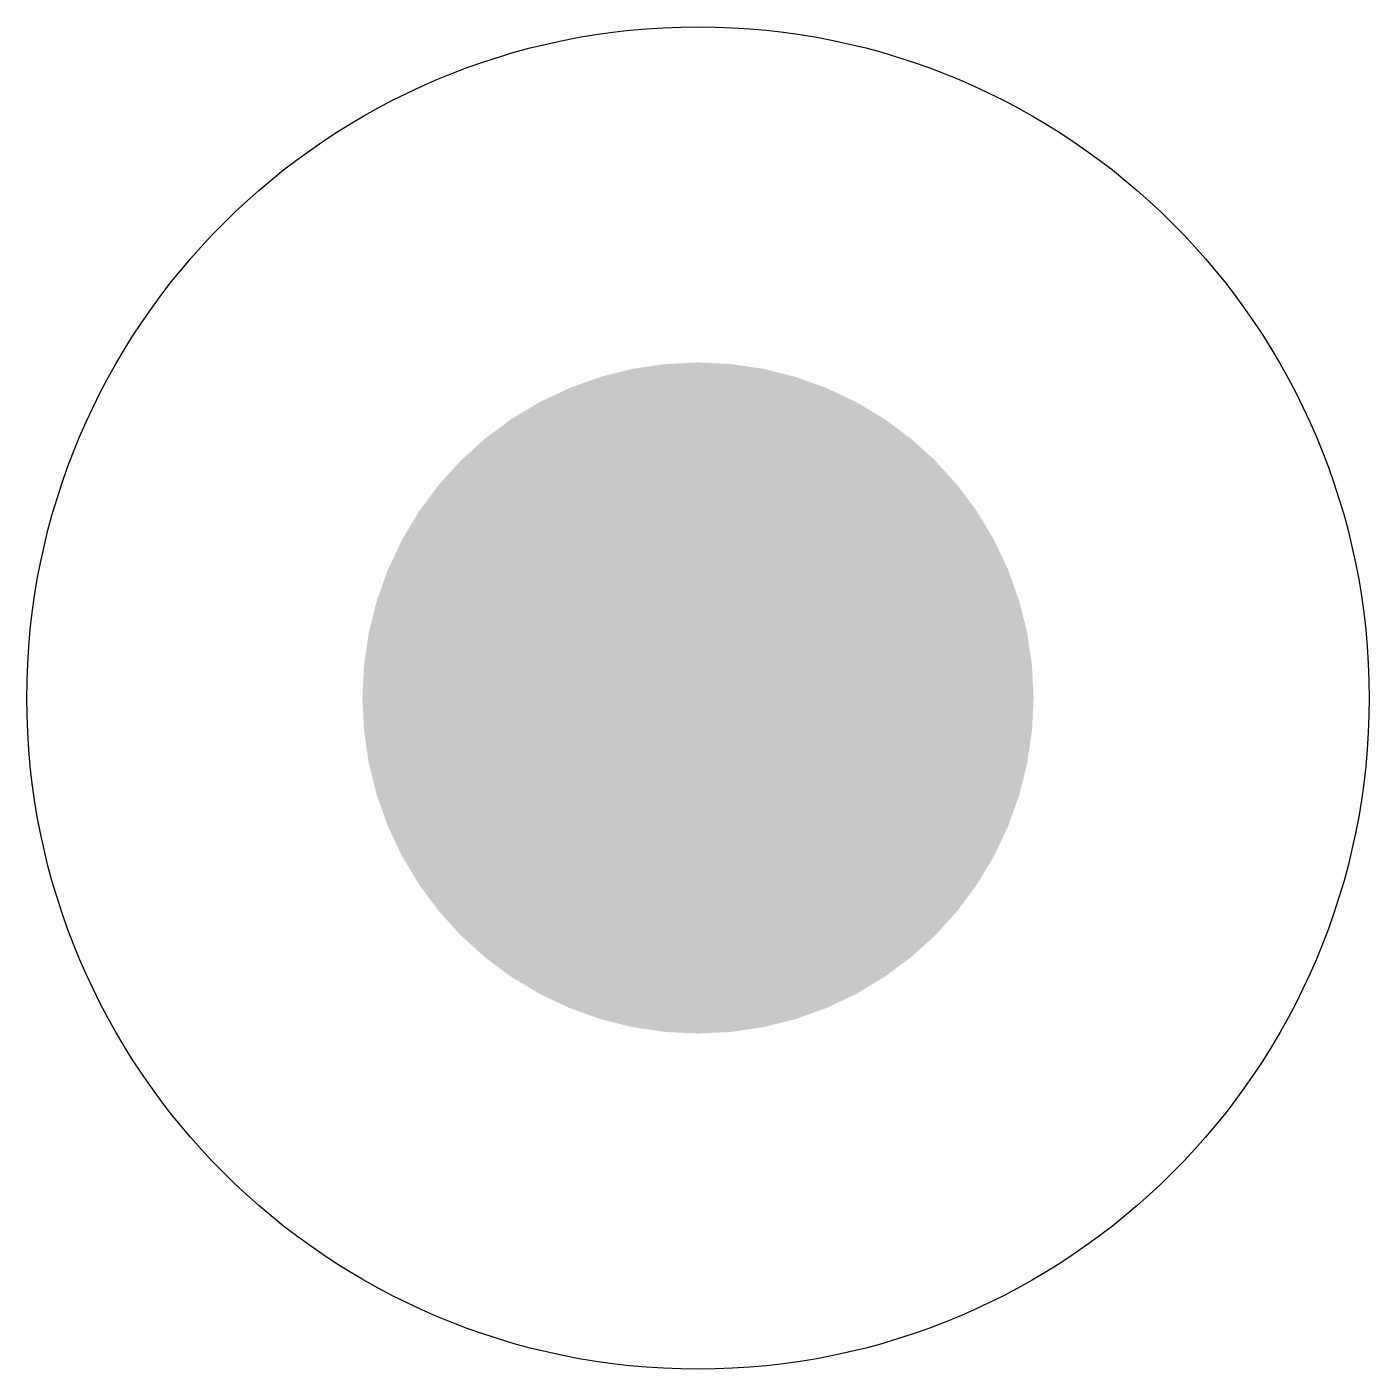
# Model space of a CAD drawing. Header units: metres. Extents: x -26519.75 to -26516.75, y 29467.14 to 29470.14.
import ezdxf

# ---------------------------------------------------------------- set-up
doc = ezdxf.new("R2010")
doc.units = ezdxf.units.M

# ---------------------------------------------------------------- blocks, each defined once
blk = doc.blocks.new('353030')
at = {"const_width": 0.75}
blk.add_lwpolyline([(-0.375, 0, 1), (0.375, 0, 1)], format="xyb", close=True, dxfattribs=at)
blk.add_circle((0, 0), 1.5)

msp = doc.modelspace()

# ---------------------------------------------------------------- block references
msp.add_blockref('353030', (-26518.2455, 29468.6359))

doc.saveas('drawing.dxf')
